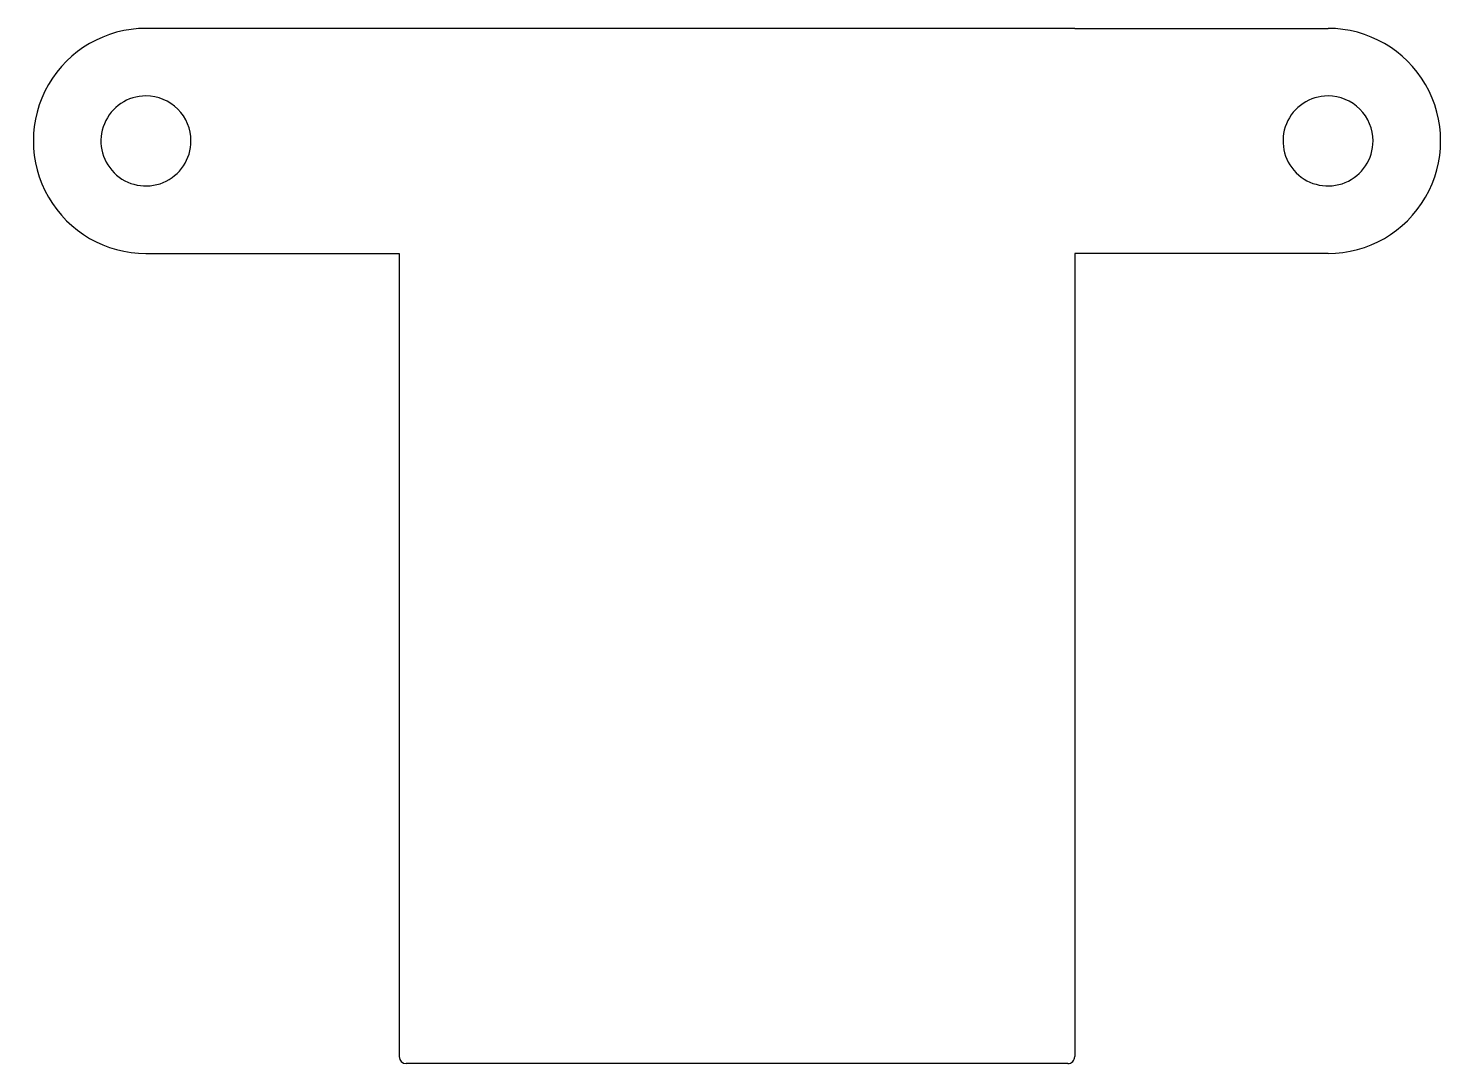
# Model space of a CAD drawing. Extents: x -0.2 to 50.2, y -36.5 to 0.3.
import ezdxf

# ---------------------------------------------------------------- set-up
doc = ezdxf.new("R2010")
doc.units = 0
doc.layers.get('0').update_dxf_attribs({"linetype": 'CONTINUOUS'})

msp = doc.modelspace()

# ---------------------------------------------------------------- linework, layer by layer
at = {"color": 7}
for points in [[(13.02258, 0.330708), (4.02336, 0.330708)], [(37.02304, 0.330708), (13.02258, 0.330708)], [(37.02304, 0.330708), (46.0248, 0.330708)], [(4.02336, -7.670292), (13.02258, -7.670292)], [(13.02258, -7.670292), (13.02258, -36.219892)], [(46.0248, -7.670292), (37.02304, -7.670292)], [(37.02304, -7.670292), (37.02304, -36.219892)], [(36.77412, -36.471352), (13.27404, -36.471352)]]:
    msp.add_lwpolyline(points, dxfattribs=at)
for points in [[(4.025011, -2.071444)], [(46.025054, -2.071444)]]:
    msp.add_lwpolyline(points, close=True, dxfattribs=at)
for points in [[(4.025011, 0.328567), (2.595951, 0.328558), (1.275446, -0.433836), (0.560916, -1.671438)], [(49.489149, -1.671438), (48.774619, -0.433836), (47.454114, 0.328558), (46.025054, 0.328558)], [(0.560916, -1.671438), (-0.153613, -2.90904), (-0.153613, -4.433828), (0.560916, -5.67143)], [(49.489149, -5.67143), (50.203678, -4.433828), (50.203678, -2.90904), (49.489149, -1.671438)], [(4.025011, -2.071444), (3.377872, -2.071444), (2.794454, -2.461271), (2.546804, -3.05915)], [(5.156381, -2.540073), (4.856323, -2.240015), (4.449357, -2.071444), (4.025011, -2.071444)], [(46.025054, -2.071444), (45.377915, -2.071444), (44.794497, -2.461271), (44.546847, -3.05915)], [(47.156424, -2.540073), (46.856366, -2.240015), (46.4494, -2.071444), (46.025054, -2.071444)], [(5.62501, -3.671443), (5.62501, -3.247097), (5.456439, -2.840131), (5.156381, -2.540073)], [(47.625053, -3.671443), (47.625053, -3.247097), (47.456482, -2.840131), (47.156424, -2.540073)], [(2.546804, -3.05915), (2.299155, -3.657029), (2.436044, -4.345217), (2.893641, -4.802813)], [(44.546847, -3.05915), (44.299198, -3.657029), (44.436087, -4.345217), (44.893684, -4.802813)], [(4.637304, -5.14965), (5.235183, -4.902), (5.62501, -4.318582), (5.62501, -3.671443)], [(46.637347, -5.14965), (47.235226, -4.902), (47.625053, -4.318582), (47.625053, -3.671443)], [(2.893641, -4.802813), (3.351237, -5.26041), (4.039425, -5.397299), (4.637304, -5.14965)], [(44.893684, -4.802813), (45.35128, -5.26041), (46.039468, -5.397299), (46.637347, -5.14965)], [(0.560916, -5.67143), (1.275446, -6.909032), (2.595951, -7.671426), (4.025011, -7.671426)], [(46.025054, -7.671435), (47.454114, -7.671426), (48.774619, -6.909032), (49.489149, -5.67143)], [(13.024993, -36.221416), (13.025028, -36.359467), (13.136954, -36.471359), (13.275005, -36.471352)], [(36.951759, -36.398219), (36.998682, -36.351343), (37.025055, -36.287742), (37.025072, -36.221416)], [(36.774882, -36.471352), (36.841208, -36.471402), (36.904836, -36.445094), (36.951759, -36.398219)]]:
    msp.add_open_spline(points, degree=3, dxfattribs=at)

doc.saveas('drawing.dxf')
